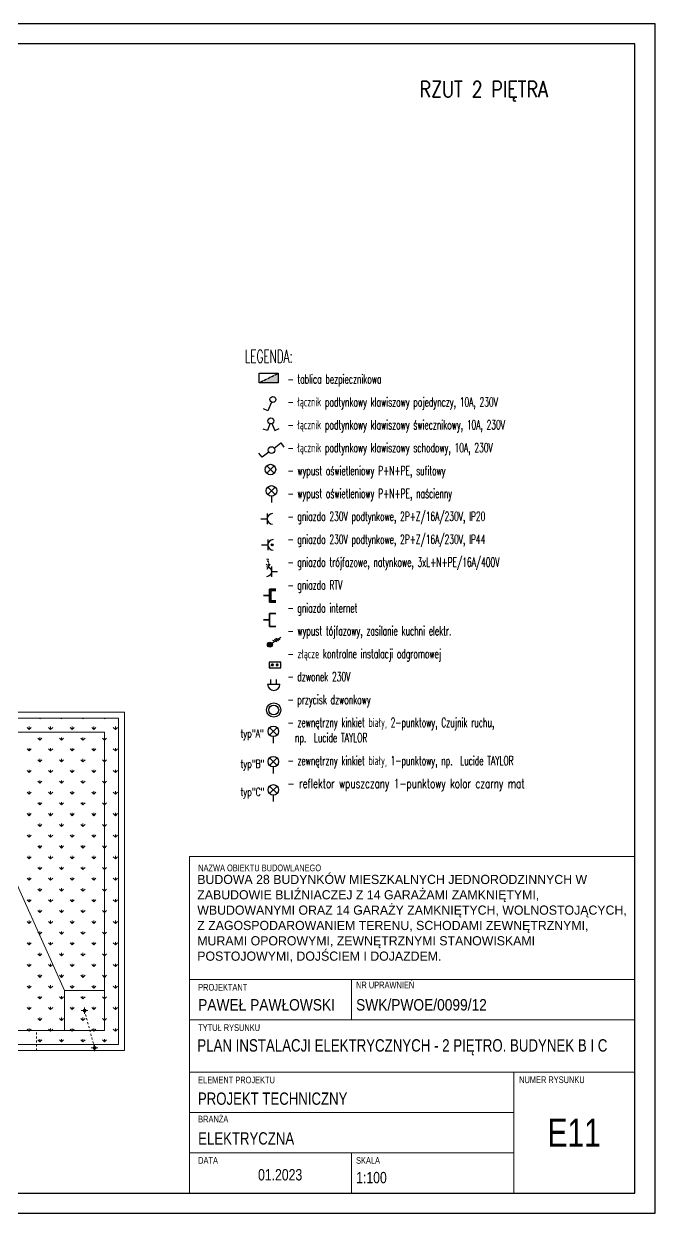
# Model space of a CAD drawing. Header units: millimetres. Extents: x 1780 to 154263, y -7240 to 17216.
# Drawn here: x 125754 to 127331, y 2437 to 5411 of the extents above; entities that cross this region are included whole.
import ezdxf

# ---------------------------------------------------------------- set-up
doc = ezdxf.new("R2010")
doc.units = ezdxf.units.MM
doc.linetypes.add('0.5_0.5', pattern=[1, 0.5, -0.5])
doc.linetypes.add('DASHED2', pattern=[0.375, 0.25, -0.125])
for name, color, linetype, lineweight in [('2d_SX_instalacje - kanalizacja opadowa', 130, 'Continuous', 5), ('2d_SX_szraf', 251, 'Continuous', 0), ('2d_SX_widok', 10, 'Continuous', 9)]:
    doc.layers.add(name, color=color, linetype=linetype, lineweight=lineweight)
doc.layers.add('2d_SX_rewizja 18 września', color=210, linetype='Continuous')
doc.layers.add('60 instalacje elektryka', color=10, linetype='Continuous')
doc.styles.add('OPIS', font='simplex.shx', dxfattribs={"width": 0.7, "height": 4})
doc.styles.add('ROMANS', font='romans.shx', dxfattribs={"height": 0.2})
doc.styles.add('superhelix', font='bahnschrift.ttf')

# ---------------------------------------------------------------- blocks, each defined once
blk = doc.blocks.new('2p bc')
at = {"layer": '2d_SX_instalacje - kanalizacja opadowa', "color": 8, "linetype": '0.5_0.5', "ltscale": 10}
for p, q in [((109708, 1352.7), (109733, 1259.4)), ((109588, 1252.7), (109588, 1297.7))]:
    blk.add_line(p, q, dxfattribs=at)
at = {"layer": '2d_SX_instalacje - kanalizacja opadowa', "color": 8}
for points in [[(109699.8, 1352.7), (109716.2, 1352.7)], [(109708, 1344.5), (109708, 1360.8)], [(109724.8, 1259.4), (109741.2, 1259.4)], [(109733, 1251.2), (109733, 1267.6)]]:
    blk.add_lwpolyline(points, dxfattribs=at)
for centre in [(109708, 1352.7), (109733, 1259.4)]:
    blk.add_circle(centre, 3.75, dxfattribs=at)
at = {"layer": '2d_SX_szraf', "color": 8, "linetype": 'Continuous'}
for p, q in [((109596.4, 2082.4), (109595.1, 2083.7)), ((109596.4, 2082.4), (109596.4, 2083.7)), ((109596.4, 2082.4), (109597.6, 2083.7)), ((109650.2, 2082.4), (109649, 2083.7)), ((109650.2, 2082.4), (109650.2, 2083.7)), ((109650.2, 2082.4), (109651.5, 2083.7)), ((109704.1, 2082.4), (109702.9, 2083.7)), ((109704.1, 2082.4), (109704.1, 2083.7)), ((109704.1, 2082.4), (109705.4, 2083.7)), ((109758, 2082.4), (109756.8, 2083.7)), ((109758, 2082.4), (109758, 2083.7)), ((109758, 2082.4), (109759.3, 2083.7)), ((109569.4, 2055.5), (109564.4, 2060.5)), ((109569.4, 2055.5), (109569.4, 2062.6)), ((109569.4, 2055.5), (109574.5, 2060.5)), ((109623.3, 2055.5), (109618.3, 2060.5)), ((109623.3, 2055.5), (109623.3, 2062.6)), ((109623.3, 2055.5), (109628.4, 2060.5)), ((109677.2, 2055.5), (109672.1, 2060.5)), ((109677.2, 2055.5), (109677.2, 2062.6)), ((109677.2, 2055.5), (109682.2, 2060.5)), ((109731.1, 2055.5), (109726, 2060.5)), ((109731.1, 2055.5), (109731.1, 2062.6)), ((109731.1, 2055.5), (109736.1, 2060.5)), ((109785, 2055.5), (109779.9, 2060.5)), ((109785, 2055.5), (109785, 2062.6)), ((109785, 2055.5), (109790, 2060.5)), ((109596.4, 2028.5), (109591.3, 2033.6)), ((109596.4, 2028.5), (109596.4, 2035.7)), ((109596.4, 2028.5), (109601.4, 2033.6)), ((109650.2, 2028.5), (109645.2, 2033.6)), ((109650.2, 2028.5), (109650.2, 2035.7)), ((109650.2, 2028.5), (109655.3, 2033.6)), ((109704.1, 2028.5), (109699.1, 2033.6)), ((109704.1, 2028.5), (109704.1, 2035.7)), ((109704.1, 2028.5), (109709.2, 2033.6)), ((109758, 2028.5), (109753, 2033.6)), ((109758, 2028.5), (109758, 2035.7)), ((109758, 2028.5), (109763.1, 2033.6)), ((109569.4, 2001.6), (109564.4, 2006.6)), ((109569.4, 2001.6), (109569.4, 2008.7)), ((109569.4, 2001.6), (109574.5, 2006.6)), ((109623.3, 2001.6), (109618.3, 2006.6)), ((109623.3, 2001.6), (109623.3, 2008.7)), ((109623.3, 2001.6), (109628.4, 2006.6)), ((109677.2, 2001.6), (109672.1, 2006.6)), ((109677.2, 2001.6), (109677.2, 2008.7)), ((109677.2, 2001.6), (109682.2, 2006.6)), ((109731.1, 2001.6), (109726, 2006.6)), ((109731.1, 2001.6), (109731.1, 2008.7)), ((109731.1, 2001.6), (109736.1, 2006.6)), ((109785, 2001.6), (109779.9, 2006.6)), ((109785, 2001.6), (109785, 2008.7)), ((109785, 2001.6), (109790, 2006.6)), ((109596.4, 1974.6), (109591.3, 1979.7)), ((109596.4, 1974.6), (109596.4, 1981.8)), ((109596.4, 1974.6), (109601.4, 1979.7)), ((109650.2, 1974.6), (109645.2, 1979.7)), ((109650.2, 1974.6), (109650.2, 1981.8)), ((109650.2, 1974.6), (109655.3, 1979.7)), ((109704.1, 1974.6), (109699.1, 1979.7)), ((109704.1, 1974.6), (109704.1, 1981.8)), ((109704.1, 1974.6), (109709.2, 1979.7)), ((109758, 1974.6), (109753, 1979.7)), ((109758, 1974.6), (109758, 1981.8)), ((109758, 1974.6), (109763.1, 1979.7)), ((109569.4, 1947.7), (109564.4, 1952.8)), ((109569.4, 1947.7), (109569.4, 1954.9)), ((109569.4, 1947.7), (109574.5, 1952.8)), ((109623.3, 1947.7), (109618.3, 1952.8)), ((109623.3, 1947.7), (109623.3, 1954.9)), ((109623.3, 1947.7), (109628.4, 1952.8)), ((109677.2, 1947.7), (109672.1, 1952.8)), ((109677.2, 1947.7), (109677.2, 1954.9)), ((109677.2, 1947.7), (109682.2, 1952.8)), ((109731.1, 1947.7), (109726, 1952.8)), ((109731.1, 1947.7), (109731.1, 1954.9)), ((109731.1, 1947.7), (109736.1, 1952.8)), ((109785, 1947.7), (109779.9, 1952.8)), ((109785, 1947.7), (109785, 1954.9)), ((109785, 1947.7), (109790, 1952.8)), ((109596.4, 1920.8), (109591.3, 1925.8)), ((109596.4, 1920.8), (109596.4, 1927.9)), ((109596.4, 1920.8), (109601.4, 1925.8)), ((109650.2, 1920.8), (109645.2, 1925.8)), ((109650.2, 1920.8), (109650.2, 1927.9)), ((109650.2, 1920.8), (109655.3, 1925.8)), ((109704.1, 1920.8), (109699.1, 1925.8)), ((109704.1, 1920.8), (109704.1, 1927.9)), ((109704.1, 1920.8), (109709.2, 1925.8)), ((109758, 1920.8), (109753, 1925.8)), ((109758, 1920.8), (109758, 1927.9)), ((109758, 1920.8), (109763.1, 1925.8)), ((109569.4, 1893.8), (109564.4, 1898.9)), ((109569.4, 1893.8), (109569.4, 1901)), ((109569.4, 1893.8), (109574.5, 1898.9)), ((109596.4, 1866.9), (109596.4, 1874)), ((109623.3, 1893.8), (109618.3, 1898.9)), ((109623.3, 1893.8), (109623.3, 1901)), ((109623.3, 1893.8), (109628.4, 1898.9)), ((109650.2, 1866.9), (109650.2, 1874)), ((109677.2, 1893.8), (109672.1, 1898.9)), ((109677.2, 1893.8), (109677.2, 1901)), ((109677.2, 1893.8), (109682.2, 1898.9)), ((109704.1, 1866.9), (109704.1, 1874)), ((109731.1, 1893.8), (109726, 1898.9)), ((109731.1, 1893.8), (109731.1, 1901)), ((109731.1, 1893.8), (109736.1, 1898.9)), ((109758, 1866.9), (109758, 1874)), ((109785, 1893.8), (109779.9, 1898.9)), ((109785, 1893.8), (109785, 1901)), ((109785, 1893.8), (109790, 1898.9)), ((109569.4, 1839.9), (109564.4, 1845)), ((109569.4, 1839.9), (109569.4, 1847.1)), ((109569.4, 1839.9), (109574.5, 1845)), ((109596.4, 1866.9), (109591.3, 1871.9)), ((109596.4, 1866.9), (109601.4, 1871.9)), ((109623.3, 1839.9), (109618.3, 1845)), ((109623.3, 1839.9), (109623.3, 1847.1)), ((109623.3, 1839.9), (109628.4, 1845)), ((109650.2, 1866.9), (109645.2, 1871.9)), ((109650.2, 1866.9), (109655.3, 1871.9)), ((109677.2, 1839.9), (109672.1, 1845)), ((109677.2, 1839.9), (109677.2, 1847.1)), ((109677.2, 1839.9), (109682.2, 1845)), ((109704.1, 1866.9), (109699.1, 1871.9)), ((109704.1, 1866.9), (109709.2, 1871.9)), ((109731.1, 1839.9), (109726, 1845)), ((109731.1, 1839.9), (109731.1, 1847.1)), ((109731.1, 1839.9), (109736.1, 1845)), ((109758, 1866.9), (109753, 1871.9)), ((109758, 1866.9), (109763.1, 1871.9)), ((109785, 1839.9), (109779.9, 1845)), ((109785, 1839.9), (109785, 1847.1)), ((109785, 1839.9), (109790, 1845)), ((109596.4, 1813), (109591.3, 1818.1)), ((109596.4, 1813), (109596.4, 1820.1)), ((109596.4, 1813), (109601.4, 1818.1)), ((109650.2, 1813), (109645.2, 1818.1)), ((109650.2, 1813), (109650.2, 1820.1)), ((109650.2, 1813), (109655.3, 1818.1)), ((109704.1, 1813), (109699.1, 1818.1)), ((109704.1, 1813), (109704.1, 1820.1)), ((109704.1, 1813), (109709.2, 1818.1)), ((109758, 1813), (109753, 1818.1)), ((109758, 1813), (109758, 1820.1)), ((109758, 1813), (109763.1, 1818.1)), ((109569.4, 1786.1), (109564.4, 1791.1)), ((109569.4, 1786.1), (109569.4, 1793.2)), ((109569.4, 1786.1), (109574.5, 1791.1)), ((109623.3, 1786.1), (109618.3, 1791.1)), ((109623.3, 1786.1), (109623.3, 1793.2)), ((109623.3, 1786.1), (109628.4, 1791.1)), ((109677.2, 1786.1), (109672.1, 1791.1)), ((109677.2, 1786.1), (109677.2, 1793.2)), ((109677.2, 1786.1), (109682.2, 1791.1)), ((109731.1, 1786.1), (109726, 1791.1)), ((109731.1, 1786.1), (109731.1, 1793.2)), ((109731.1, 1786.1), (109736.1, 1791.1)), ((109785, 1786.1), (109779.9, 1791.1)), ((109785, 1786.1), (109785, 1793.2)), ((109785, 1786.1), (109790, 1791.1)), ((109596.4, 1759.1), (109591.3, 1764.2)), ((109596.4, 1759.1), (109596.4, 1766.3)), ((109596.4, 1759.1), (109601.4, 1764.2)), ((109650.2, 1759.1), (109645.2, 1764.2)), ((109650.2, 1759.1), (109650.2, 1766.3)), ((109650.2, 1759.1), (109655.3, 1764.2)), ((109704.1, 1759.1), (109699.1, 1764.2)), ((109704.1, 1759.1), (109704.1, 1766.3)), ((109704.1, 1759.1), (109709.2, 1764.2)), ((109758, 1759.1), (109753, 1764.2)), ((109758, 1759.1), (109758, 1766.3)), ((109758, 1759.1), (109763.1, 1764.2)), ((109569.4, 1732.2), (109564.4, 1737.2)), ((109569.4, 1732.2), (109569.4, 1739.3)), ((109569.4, 1732.2), (109574.5, 1737.2)), ((109623.3, 1732.2), (109618.3, 1737.2)), ((109623.3, 1732.2), (109623.3, 1739.3)), ((109623.3, 1732.2), (109628.4, 1737.2)), ((109677.2, 1732.2), (109672.1, 1737.2)), ((109677.2, 1732.2), (109677.2, 1739.3)), ((109677.2, 1732.2), (109682.2, 1737.2)), ((109731.1, 1732.2), (109726, 1737.2)), ((109731.1, 1732.2), (109731.1, 1739.3)), ((109731.1, 1732.2), (109736.1, 1737.2)), ((109785, 1732.2), (109779.9, 1737.2)), ((109785, 1732.2), (109785, 1739.3)), ((109785, 1732.2), (109790, 1737.2)), ((109596.4, 1705.2), (109591.3, 1710.3)), ((109596.4, 1705.2), (109596.4, 1712.4)), ((109596.4, 1705.2), (109601.4, 1710.3)), ((109650.2, 1705.2), (109645.2, 1710.3)), ((109650.2, 1705.2), (109650.2, 1712.4)), ((109650.2, 1705.2), (109655.3, 1710.3)), ((109704.1, 1705.2), (109699.1, 1710.3)), ((109704.1, 1705.2), (109704.1, 1712.4)), ((109704.1, 1705.2), (109709.2, 1710.3)), ((109758, 1705.2), (109753, 1710.3)), ((109758, 1705.2), (109758, 1712.4)), ((109758, 1705.2), (109763.1, 1710.3)), ((109569.4, 1678.3), (109564.4, 1683.4)), ((109569.4, 1678.3), (109569.4, 1685.4)), ((109569.4, 1678.3), (109574.5, 1683.4)), ((109623.3, 1678.3), (109618.3, 1683.4)), ((109623.3, 1678.3), (109623.3, 1685.4)), ((109623.3, 1678.3), (109628.4, 1683.4)), ((109677.2, 1678.3), (109672.1, 1683.4)), ((109677.2, 1678.3), (109677.2, 1685.4)), ((109677.2, 1678.3), (109682.2, 1683.4)), ((109731.1, 1678.3), (109726, 1683.4)), ((109731.1, 1678.3), (109731.1, 1685.4)), ((109731.1, 1678.3), (109736.1, 1683.4)), ((109785, 1678.3), (109779.9, 1683.4)), ((109785, 1678.3), (109785, 1685.4)), ((109785, 1678.3), (109790, 1683.4)), ((109596.4, 1651.4), (109591.3, 1656.4)), ((109596.4, 1651.4), (109596.4, 1658.5)), ((109596.4, 1651.4), (109601.4, 1656.4)), ((109650.2, 1651.4), (109645.2, 1656.4)), ((109650.2, 1651.4), (109650.2, 1658.5)), ((109650.2, 1651.4), (109655.3, 1656.4)), ((109704.1, 1651.4), (109699.1, 1656.4)), ((109704.1, 1651.4), (109704.1, 1658.5)), ((109704.1, 1651.4), (109709.2, 1656.4)), ((109758, 1651.4), (109753, 1656.4)), ((109758, 1651.4), (109758, 1658.5)), ((109758, 1651.4), (109763.1, 1656.4)), ((109569.4, 1624.4), (109564.4, 1629.5)), ((109569.4, 1624.4), (109569.4, 1631.6)), ((109569.4, 1624.4), (109574.5, 1629.5)), ((109623.3, 1624.4), (109618.3, 1629.5)), ((109623.3, 1624.4), (109623.3, 1631.6)), ((109623.3, 1624.4), (109628.4, 1629.5)), ((109677.2, 1624.4), (109672.1, 1629.5)), ((109677.2, 1624.4), (109677.2, 1631.6)), ((109677.2, 1624.4), (109682.2, 1629.5)), ((109731.1, 1624.4), (109726, 1629.5)), ((109731.1, 1624.4), (109731.1, 1631.6)), ((109731.1, 1624.4), (109736.1, 1629.5)), ((109785, 1624.4), (109779.9, 1629.5)), ((109785, 1624.4), (109785, 1631.6)), ((109785, 1624.4), (109790, 1629.5)), ((109569.4, 1570.5), (109569.4, 1577.7)), ((109596.4, 1597.5), (109591.3, 1602.5)), ((109596.4, 1597.5), (109596.4, 1604.6)), ((109596.4, 1597.5), (109601.4, 1602.5)), ((109623.3, 1570.5), (109623.3, 1577.7)), ((109650.2, 1597.5), (109645.2, 1602.5)), ((109650.2, 1597.5), (109650.2, 1604.6)), ((109650.2, 1597.5), (109655.3, 1602.5)), ((109677.2, 1570.5), (109677.2, 1577.7)), ((109704.1, 1597.5), (109699.1, 1602.5)), ((109704.1, 1597.5), (109704.1, 1604.6)), ((109704.1, 1597.5), (109709.2, 1602.5)), ((109731.1, 1570.5), (109731.1, 1577.7)), ((109758, 1597.5), (109753, 1602.5)), ((109758, 1597.5), (109758, 1604.6)), ((109758, 1597.5), (109763.1, 1602.5)), ((109785, 1570.5), (109785, 1577.7)), ((109569.4, 1570.5), (109564.4, 1575.6)), ((109569.4, 1570.5), (109574.5, 1575.6)), ((109596.4, 1543.6), (109591.3, 1548.6)), ((109596.4, 1543.6), (109596.4, 1550.7)), ((109596.4, 1543.6), (109601.4, 1548.6)), ((109623.3, 1570.5), (109618.3, 1575.6)), ((109623.3, 1570.5), (109628.4, 1575.6)), ((109650.2, 1543.6), (109645.2, 1548.6)), ((109650.2, 1543.6), (109650.2, 1550.7)), ((109650.2, 1543.6), (109655.3, 1548.6)), ((109677.2, 1570.5), (109672.1, 1575.6)), ((109677.2, 1570.5), (109682.2, 1575.6)), ((109704.1, 1543.6), (109699.1, 1548.6)), ((109704.1, 1543.6), (109704.1, 1550.7)), ((109704.1, 1543.6), (109709.2, 1548.6)), ((109731.1, 1570.5), (109726, 1575.6)), ((109731.1, 1570.5), (109736.1, 1575.6)), ((109758, 1543.6), (109753, 1548.6)), ((109758, 1543.6), (109758, 1550.7)), ((109758, 1543.6), (109763.1, 1548.6)), ((109785, 1570.5), (109779.9, 1575.6)), ((109785, 1570.5), (109790, 1575.6)), ((109569.4, 1516.7), (109564.4, 1521.7)), ((109569.4, 1516.7), (109569.4, 1523.8)), ((109569.4, 1516.7), (109574.5, 1521.7)), ((109623.3, 1516.7), (109618.3, 1521.7)), ((109623.3, 1516.7), (109623.3, 1523.8)), ((109623.3, 1516.7), (109628.4, 1521.7)), ((109677.2, 1516.7), (109672.1, 1521.7)), ((109677.2, 1516.7), (109677.2, 1523.8)), ((109677.2, 1516.7), (109682.2, 1521.7)), ((109731.1, 1516.7), (109726, 1521.7)), ((109731.1, 1516.7), (109731.1, 1523.8)), ((109731.1, 1516.7), (109736.1, 1521.7)), ((109785, 1516.7), (109779.9, 1521.7)), ((109785, 1516.7), (109785, 1523.8)), ((109785, 1516.7), (109790, 1521.7)), ((109596.4, 1489.7), (109591.3, 1494.8)), ((109596.4, 1489.7), (109596.4, 1496.9)), ((109596.4, 1489.7), (109601.4, 1494.8)), ((109650.2, 1489.7), (109645.2, 1494.8)), ((109650.2, 1489.7), (109650.2, 1496.9)), ((109650.2, 1489.7), (109655.3, 1494.8)), ((109704.1, 1489.7), (109699.1, 1494.8)), ((109704.1, 1489.7), (109704.1, 1496.9)), ((109704.1, 1489.7), (109709.2, 1494.8)), ((109758, 1489.7), (109753, 1494.8)), ((109758, 1489.7), (109758, 1496.9)), ((109758, 1489.7), (109763.1, 1494.8)), ((109569.4, 1462.8), (109564.4, 1467.8)), ((109569.4, 1462.8), (109569.4, 1469.9)), ((109569.4, 1462.8), (109574.5, 1467.8)), ((109623.3, 1462.8), (109618.3, 1467.8)), ((109623.3, 1462.8), (109623.3, 1469.9)), ((109623.3, 1462.8), (109628.4, 1467.8)), ((109677.2, 1462.8), (109672.1, 1467.8)), ((109677.2, 1462.8), (109677.2, 1469.9)), ((109677.2, 1462.8), (109682.2, 1467.8)), ((109731.1, 1462.8), (109726, 1467.8)), ((109731.1, 1462.8), (109731.1, 1469.9)), ((109731.1, 1462.8), (109736.1, 1467.8)), ((109785, 1462.8), (109779.9, 1467.8)), ((109785, 1462.8), (109785, 1469.9)), ((109785, 1462.8), (109790, 1467.8)), ((109596.4, 1435.8), (109591.3, 1440.9)), ((109596.4, 1435.8), (109596.4, 1443)), ((109596.4, 1435.8), (109601.4, 1440.9)), ((109650.2, 1435.8), (109645.2, 1440.9)), ((109650.2, 1435.8), (109650.2, 1443)), ((109650.2, 1435.8), (109655.3, 1440.9)), ((109704.1, 1435.8), (109699.1, 1440.9)), ((109704.1, 1435.8), (109704.1, 1443)), ((109704.1, 1435.8), (109709.2, 1440.9)), ((109758, 1435.8), (109753, 1440.9)), ((109758, 1435.8), (109758, 1443)), ((109758, 1435.8), (109763.1, 1440.9)), ((109569.4, 1408.9), (109564.4, 1413.9)), ((109569.4, 1408.9), (109569.4, 1416)), ((109569.4, 1408.9), (109574.5, 1413.9)), ((109623.3, 1408.9), (109618.3, 1413.9)), ((109623.3, 1408.9), (109623.3, 1416)), ((109623.3, 1408.9), (109628.4, 1413.9)), ((109677.2, 1408.9), (109672.1, 1413.9)), ((109677.2, 1408.9), (109677.2, 1416)), ((109677.2, 1408.9), (109682.2, 1413.9)), ((109731.1, 1408.9), (109726, 1413.9)), ((109731.1, 1408.9), (109731.1, 1416)), ((109731.1, 1408.9), (109736.1, 1413.9)), ((109785, 1408.9), (109779.9, 1413.9)), ((109785, 1408.9), (109785, 1416)), ((109785, 1408.9), (109790, 1413.9)), ((109596.4, 1382), (109591.3, 1387)), ((109596.4, 1382), (109596.4, 1389.1)), ((109596.4, 1382), (109601.4, 1387)), ((109650.2, 1382), (109645.2, 1387)), ((109650.2, 1382), (109650.2, 1389.1)), ((109650.2, 1382), (109655.3, 1387)), ((109704.1, 1382), (109699.1, 1387)), ((109704.1, 1382), (109704.1, 1389.1)), ((109704.1, 1382), (109709.2, 1387)), ((109758, 1382), (109753, 1387)), ((109758, 1382), (109758, 1389.1)), ((109758, 1382), (109763.1, 1387)), ((109569.4, 1355), (109564.4, 1360.1)), ((109569.4, 1355), (109569.4, 1362.2)), ((109569.4, 1355), (109574.5, 1360.1)), ((109623.3, 1355), (109618.3, 1360.1)), ((109623.3, 1355), (109623.3, 1362.2)), ((109623.3, 1355), (109628.4, 1360.1)), ((109677.2, 1355), (109672.1, 1360.1)), ((109677.2, 1355), (109677.2, 1362.2)), ((109677.2, 1355), (109682.2, 1360.1)), ((109731.1, 1355), (109726, 1360.1)), ((109731.1, 1355), (109731.1, 1362.2)), ((109731.1, 1355), (109736.1, 1360.1)), ((109785, 1355), (109779.9, 1360.1)), ((109785, 1355), (109785, 1362.2)), ((109785, 1355), (109790, 1360.1)), ((109569.4, 1301.1), (109569.4, 1308.3)), ((109596.4, 1328.1), (109591.3, 1333.1)), ((109596.4, 1328.1), (109596.4, 1335.2)), ((109596.4, 1328.1), (109601.4, 1333.1)), ((109623.3, 1301.1), (109623.3, 1308.3)), ((109650.2, 1328.1), (109645.2, 1333.1)), ((109650.2, 1328.1), (109650.2, 1335.2)), ((109650.2, 1328.1), (109655.3, 1333.1)), ((109677.2, 1301.1), (109677.2, 1308.3)), ((109704.1, 1328.1), (109699.1, 1333.1)), ((109704.1, 1328.1), (109704.1, 1335.2)), ((109704.1, 1328.1), (109709.2, 1333.1)), ((109731.1, 1301.1), (109731.1, 1308.3)), ((109758, 1328.1), (109753, 1333.1)), ((109758, 1328.1), (109758, 1335.2)), ((109758, 1328.1), (109763.1, 1333.1)), ((109785, 1301.1), (109785, 1308.3)), ((109569.4, 1301.1), (109564.4, 1306.2)), ((109569.4, 1301.1), (109574.5, 1306.2)), ((109596.4, 1274.2), (109591.3, 1279.2)), ((109596.4, 1274.2), (109596.4, 1281.3)), ((109596.4, 1274.2), (109601.4, 1279.2)), ((109623.3, 1301.1), (109618.3, 1306.2)), ((109623.3, 1301.1), (109628.4, 1306.2)), ((109650.2, 1274.2), (109645.2, 1279.2)), ((109650.2, 1274.2), (109650.2, 1281.3)), ((109650.2, 1274.2), (109655.3, 1279.2)), ((109677.2, 1301.1), (109672.1, 1306.2)), ((109677.2, 1301.1), (109682.2, 1306.2)), ((109704.1, 1274.2), (109699.1, 1279.2)), ((109704.1, 1274.2), (109704.1, 1281.3)), ((109704.1, 1274.2), (109709.2, 1279.2)), ((109731.1, 1301.1), (109726, 1306.2)), ((109731.1, 1301.1), (109736.1, 1306.2)), ((109758, 1274.2), (109753, 1279.2)), ((109758, 1274.2), (109758, 1281.3)), ((109758, 1274.2), (109763.1, 1279.2)), ((109785, 1301.1), (109779.9, 1306.2)), ((109785, 1301.1), (109790, 1306.2))]:
    blk.add_line(p, q, dxfattribs=at)
at = {"layer": '2d_SX_szraf', "color": 8}
for p, q in [((109368, 2048.7), (109658, 1402.7)), ((109758, 2048.7), (109368, 2048.7)), ((109758, 1302.7), (109758, 2048.7)), ((109758, 1402.7), (109658, 1402.7)), ((109658, 1402.7), (109658, 1302.7)), ((109758, 1302.7), (109758, 1402.7)), ((109368, 1302.7), (109758, 1302.7)), ((109658, 1302.7), (109758, 1302.7))]:
    blk.add_line(p, q, dxfattribs=at)
at = {"layer": '2d_SX_widok', "color": 8, "ltscale": 0.5}
for p, q in [((109808, 2098.7), (108522.5, 2098.7)), ((109368, 2083.7), (109793, 2083.7)), ((109793, 2083.7), (109793, 1267.7)), ((109808, 1252.7), (109808, 2098.7)), ((108521.9, 1252.7), (109808, 1252.7)), ((109793, 1267.7), (109368, 1267.7))]:
    blk.add_line(p, q, dxfattribs=at)
blk = doc.blocks.new('11')
at = {"layer": '60 instalacje elektryka', "lineweight": -3}
for p, q in [((5937.3, 6405.3), (5969.2, 6405.3)), ((5969.2, 6431.9), (5969.2, 6378.7))]:
    blk.add_line(p, q, dxfattribs=at)
blk.add_arc((5995.8, 6405.3), 26.6, 90.00497, 269.99503, dxfattribs=at)
blk = doc.blocks.new('jednobiegunowy')
at = {"layer": '60 instalacje elektryka'}
for p, q in [((2190.6, 2793.4), (2200, 2802.8)), ((2200, 2802.8), (2204.9, 2798))]:
    blk.add_line(p, q, dxfattribs=at)
blk.add_circle((2187.5, 2790.4), 4.3, dxfattribs=at)
blk = doc.blocks.new('lampa1')
at = {"layer": '60 instalacje elektryka', "lineweight": 30}
for p, q in [((2045.4, 2946.7), (2067.7, 2924.4)), ((2067.7, 2946.7), (2045.4, 2924.4))]:
    blk.add_line(p, q, dxfattribs=at)
blk.add_circle((2056.6, 2935.6), 15.8, dxfattribs=at)
blk = doc.blocks.new('wyl jednbieg')
at = {"layer": '60 instalacje elektryka', "lineweight": 30}
for p, q in [((2059.8, 3882.8), (2066.3, 3897.4)), ((2066.3, 3897.4), (2075.7, 3893.3))]:
    blk.add_line(p, q, dxfattribs=at)
blk.add_circle((2057.2, 3876.9), 6.45, dxfattribs=at)
blk = doc.blocks.new('schodowy')
blk.add_blockref('wyl jednbieg', (82.3, 4.2))
at = {"rotation": 180}
blk.add_blockref('wyl jednbieg', (4196.7, 7758), dxfattribs=at)
blk = doc.blocks.new('dzwonek')
at = {"layer": '60 instalacje elektryka', "lineweight": 30}
for p, q in [((45521.5, 32173.7), (45521.5, 32180.6)), ((45529.6, 32173.7), (45529.6, 32180.6)), ((45516.7, 32173.7), (45534.4, 32173.7))]:
    blk.add_line(p, q, dxfattribs=at)
blk.add_arc((45525.6, 32173.7), 8.85, 180, 0, dxfattribs=at)
blk = doc.blocks.new('wypust 3f')
at = {"layer": '60 instalacje elektryka', "linetype": 'ByBlock'}
h = blk.add_hatch(color=256, dxfattribs=at)
h.dxf.hatch_style = 1
edge = h.paths.add_edge_path()
edge.add_arc((7494504.5, 5568590.2), 2.78, 0, 360)
at = {"layer": '60 instalacje elektryka', "linetype": 'ByBlock', "lineweight": 30}
for p, q in [((7494492.1, 5568582.6), (7494504.5, 5568590.2)), ((7494492.7, 5568585.3), (7494497.5, 5568583.6)), ((7494494.4, 5568586.4), (7494499.3, 5568584.7)), ((7494496.2, 5568587.5), (7494501, 5568585.7))]:
    blk.add_line(p, q, dxfattribs=at)
blk.add_circle((7494504.5, 5568590.2), 2.78, dxfattribs=at)
blk = doc.blocks.new('swiecznikowy')
at = {"layer": '60 instalacje elektryka', "lineweight": 30}
for p, q in [((2664.2, 2089), (2665.4, 2098)), ((2678.2, 2087), (2664.2, 2089)), ((2679.1, 2083.1), (2667.3, 2075.4)), ((2667.3, 2075.4), (2672.2, 2067.8))]:
    blk.add_line(p, q, dxfattribs=at)
blk.add_circle((2683.8, 2086.2), 5.68, dxfattribs=at)
blk.add_circle((2683.8, 2086.2), 5.68, dxfattribs=at)
blk = doc.blocks.new('RTV')
at = {"layer": '60 instalacje elektryka', "lineweight": 35}
for p, q in [((3030.9, 2534.7), (3019.1, 2534.7)), ((3028.4, 2532.4), (3019.1, 2532.4)), ((3028.4, 2532.4), (3028.4, 2513.6)), ((3030.9, 2534.7), (3030.9, 2511.2)), ((3030.9, 2523), (3041.8, 2523)), ((3028.4, 2513.6), (3019.1, 2513.6)), ((3030.9, 2511.2), (3019.1, 2511.2))]:
    blk.add_line(p, q, dxfattribs=at)
blk = doc.blocks.new('RJ')
at = {"layer": '60 instalacje elektryka', "lineweight": 35}
for p, q in [((3030.9, 2559.6), (3019.1, 2559.6)), ((3030.9, 2559.6), (3030.9, 2536.1)), ((3030.9, 2547.9), (3041.8, 2547.9)), ((3030.9, 2536.1), (3019.1, 2536.1))]:
    blk.add_line(p, q, dxfattribs=at)
blk = doc.blocks.new('TB1')
at = {"linetype": 'DASHED2'}
blk.add_hatch(color=1, dxfattribs=at).paths.add_polyline_path([(2274.4, 2644.8), (2237.7, 2626.7), (2237.7, 2644.8)])
at = {"color": 1, "linetype": 'DASHED2'}
for p, q in [((2237.7, 2626.7), (2237.7, 2644.8)), ((2237.7, 2644.8), (2274.4, 2644.8)), ((2274.4, 2644.8), (2237.7, 2626.7))]:
    blk.add_line(p, q, dxfattribs=at)
at = {"color": 1}
blk.add_lwpolyline([(2237.7, 2644.8), (2274.4, 2644.8), (2274.4, 2626.7), (2237.7, 2626.7)], close=True, dxfattribs=at)

msp = doc.modelspace()

# ---------------------------------------------------------------- hatches: boundary and pattern name
at = {"layer": '60 instalacje elektryka'}
h = msp.add_hatch(color=256, dxfattribs=at)
h.dxf.hatch_style = 1
edge = h.paths.add_edge_path()
edge.add_arc((126374.4, 4108), 2.48, 0, 360)

# ---------------------------------------------------------------- linework, layer by layer
at = {"layer": '60 instalacje elektryka', "lineweight": 30}
for p, q in [((126372.5, 4229.9), (126372.5, 4213.7)), ((126377.1, 3628.8), (126377.1, 3612.6)), ((126377.1, 3553.1), (126377.1, 3536.8)), ((126377.1, 3482.4), (126377.1, 3466.2))]:
    msp.add_line(p, q, dxfattribs=at)
at = {"layer": '60 instalacje elektryka'}
msp.add_line((126361.3, 4047.6), (126369.6, 4060.4), dxfattribs=at)
for points in [[(127331.3, 5410.6), (123126.7, 5410.6), (123126.7, 2437.4), (127331.3, 2437.4)], [(123218.2, 2487.4), (127280.1, 2487.4), (127280.1, 5360.6), (123218.2, 5360.6)], [(126395.5, 3815.1), (126366.8, 3815), (126366.8, 3800.6), (126395.6, 3800.7)], [(126395.9, 3815.2), (126367.1, 3815), (126367.2, 3800.6), (126395.9, 3800.7)]]:
    msp.add_lwpolyline(points, close=True, dxfattribs=at)
at = {"layer": '60 instalacje elektryka', "lineweight": 30, "const_width": 3.7}
for points in [[(126374.5, 3806.2, -1), (126374.5, 3809.9, -1)], [(126374.9, 3806.2, -1), (126374.9, 3810, -1)], [(126386.6, 3806.2, -1), (126386.6, 3809.9, -1)]]:
    msp.add_lwpolyline(points, format="xyb", close=True, dxfattribs=at)
at = {"layer": '60 instalacje elektryka', "lineweight": 20, "ltscale": 20}
msp.add_lwpolyline([(127280.1, 2487.4), (126167.4, 2487.4), (126167.4, 3329.3), (127280.1, 3329.3)], close=True, dxfattribs=at)
for points in [[(126167.4, 3021.4), (127280.1, 3021.4)], [(126572.6, 2920.6), (126572.6, 3021.4)], [(126167.4, 2920.6), (127280.1, 2920.6)], [(126167.4, 2789.8), (127280.1, 2789.8)], [(126977.7, 2487.4), (126977.7, 2789.8)], [(126167.4, 2689), (126977.7, 2689)], [(126167.4, 2588.2), (126977.7, 2588.2)], [(126572.6, 2487.4), (126572.6, 2588.2)], [(126167.4, 2487.4), (127280.1, 2487.4)]]:
    msp.add_lwpolyline(points, dxfattribs=at)
at = {"layer": '60 instalacje elektryka'}
msp.add_circle((126374.4, 4108), 2.48, dxfattribs=at)
at = {"layer": '60 instalacje elektryka', "lineweight": 30}
for radius in [17.7, 12.4]:
    msp.add_circle((126378.1, 3695.3), radius, dxfattribs=at)
at = {"layer": '60 instalacje elektryka', "lineweight": 20, "ltscale": 20}
msp.add_point((126977.7, 2689), dxfattribs=at)

# ---------------------------------------------------------------- block references
for name, p, xscale, yscale, zscale, rotation in [('TB1', (129290.8, 7942.8), 1.296645068759041, 1.296645068759041, 1.296645068759041, 179.9999999999999), ('swiecznikowy', (128361.3, 487.7), 1.296, 1.296, 1.296, 78.99994544918933), ('schodowy', (131200.9, 7477.7), 1.2987230256, 1.2987230256, 1.2987230256, 151.8417335062657), ('RTV', (130515.6, 7434.1), 1.368576, 1.368576, 1.368576, 180), ('RJ', (130515.6, 7407.4), 1.368576, 1.368576, 1.368576, 180)]:
    msp.add_blockref(name, p, dxfattribs=dict(xscale=xscale, yscale=yscale, zscale=zscale, rotation=rotation))
at = {"xscale": 0.8311827363840003, "yscale": 0.8311827363840003, "zscale": 0.8311827363840003}
for p in [(124660.5, 1856.3), (124663.1, 1803), (124667.7, 1201.9), (124667.7, 1126.2), (124667.7, 1055.5)]:
    msp.add_blockref('lampa1', p, dxfattribs=at)
at = {"layer": '2d_SX_rewizja 18 września'}
msp.add_blockref('2p bc', (16197.4, 1591.2), dxfattribs=at)
at = {"layer": '60 instalacje elektryka', "xscale": 1.745483746406403, "yscale": 1.745483746406403, "zscale": 1.745483746406403, "rotation": 201.3064309500116}
msp.add_blockref('jednobiegunowy', (128163.5, 10396.6), dxfattribs=at)
at = {"layer": '60 instalacje elektryka', "lineweight": -3}
for p, xscale, yscale, zscale in [((123392.4, 986.6), 0.497462867725824, 0.497462867725824, 0.497462867725824), ((123394, 921.6), 0.497462867725824, 0.497462867725824, 0.497462867725824), ((129193.5, 1014), -0.4725897243395328, 0.4725897243395328, 0.4725897243395328)]:
    msp.add_blockref('11', p, dxfattribs=dict(at, xscale=xscale, yscale=yscale, zscale=zscale))
at = {"layer": '60 instalacje elektryka', "linetype": 'ByBlock', "xscale": 2.246400000000001, "yscale": 2.246400000000001, "zscale": 2.246400000000001, "rotation": 182.467504057787}
msp.add_blockref('wypust 3f', (16407854.4, 13226362.4), dxfattribs=at)
at = {"layer": '60 instalacje elektryka', "xscale": 1.728, "yscale": 1.728, "zscale": 1.728}
msp.add_blockref('dzwonek', (47709.9, -51836.7), dxfattribs=at)

# ---------------------------------------------------------------- texts
at = {"layer": '60 instalacje elektryka', "insert": (126742.4, 5266.9), "char_height": 40, "width": 371.81, "attachment_point": 1, "rotation": 360, "style": 'ROMANS'}
msp.add_mtext('{\\W0.8;RZUT 2 PIĘTRA}', dxfattribs=at)
at = {"layer": '60 instalacje elektryka', "color": 7, "lineweight": -3, "attachment_point": 1, "style": 'OPIS'}
for s, insert, char_height, width in [('{\\W0.6;\\C256;LEGENDA:}', (126305.6, 4595.2), 31.788, 158.699), ('\\pxsm1.5;{\\W0.6;\\C256;- tablica bezpiecznikowa\\P- łącznik podtynkowy klawiszowy pojedynczy, 10A, 230V \\P- łącznik podtynkowy klawiszowy świecznikowy, 10A, 230V \\P- łącznik podtynkowy klawiszowy schodowy, 10A, 230V\\P- wypust oświetleniowy P+N+PE, sufitowy\\P- wypust oświetleniowy P+N+PE, naścienny\\P- gniazdo 230V podtynkowe, 2P+Z/16A/230V, IP20\\P- gniazdo 230V podtynkowe, 2P+Z/16A/230V, IP44\\P- gniazdo trójfazowe, natynkowe, 3xL+N+PE/16A/400V\\P- gniazdo RTV\\P- gniazdo internet\\P- wypust tójfazowy, zasilanie kuchni elektr.\\P- złącze kontrolne instalacji odgromowej\\P- dzwonek 230V\\P- przycisk dzwonkowy\\P\\psm1;- zewnętrzny kinkiet biały, 2-punktowy, Czujnik ruchu, \\P\\psm1.5;  np.  Lucide TAYLOR\\P- zewnętrzny kinkiet biały, 1-punktowy, np.  Lucide TAYLOR\\P\\W0.7;- reflektor wpuszczany 1-punktowy kolor czarny mat}', (126412.5, 4534.1), 22.887, 692.398)]:
    msp.add_mtext(s, dxfattribs=dict(at, insert=insert, char_height=char_height, width=width))
at = {"layer": '60 instalacje elektryka', "color": 7, "lineweight": 30, "insert": (126357.9, 4072.3), "char_height": 15, "width": 39.095, "attachment_point": 1, "style": 'OPIS'}
msp.add_mtext('\\pxql;{\\W0.6;\\C256;3}', dxfattribs=at)
at = {"layer": '60 instalacje elektryka', "lineweight": 15, "char_height": 20, "attachment_point": 1, "style": 'OPIS'}
for s, insert, width in [('\\pxql;typ"A"', (126295.1, 3646.9), 60), ('\\pxql;typ"B"', (126295.1, 3571.1), 60), ('\\pxql;typ"C"', (126295.1, 3500.5), 66.667)]:
    msp.add_mtext(s, dxfattribs=dict(at, insert=insert, width=width))
at = {"layer": '60 instalacje elektryka', "lineweight": 20, "ltscale": 20, "style": 'superhelix'}
for s, insert, char_height, width, attachment_point in [('{\\W0.8;NAZWA OBIEKTU BUDOWLANEGO}', (126189.3, 3309), 16.8, 327.68, 1), ('BUDOWA 28 BUDYNKÓW MIESZKALNYCH JEDNORODZINNYCH W ZABUDOWIE BLIŹNIACZEJ Z 14 GARAŻAMI ZAMKNIĘTYMI, WBUDOWANYMI ORAZ 14 GARAŻY ZAMKNIĘTYCH, WOLNOSTOJĄCYCH, Z ZAGOSPODAROWANIEM TERENU, SCHODAMI ZEWNĘTRZNYMI, MURAMI OPOROWYMI, ZEWNĘTRZNYMI STANOWISKAMI POSTOJOWYMI, DOJŚCIEM I DOJAZDEM.', (126187.1, 3283.2), 23, 1081.986, 1), ('{\\W0.8;PROJEKTANT}', (126189.3, 3010.5), 16.8, 1146.337, 1), ('{\\W0.8;NR UPRAWNIEŃ}', (126583.8, 3016.3), 16.8, 155.52, 1), ('{\\W0.9;SWK/PWOE/0099/12}', (126583.9, 2972.6), 28.56, 362.304, 1), ('{\\W0.9;PAWEŁ PAWŁOWSKI}', (126189.3, 2972.6), 28.56, 374.32, 1), ('{\\W0.8;TYTUŁ RYSUNKU}', (126189.3, 2909.7), 16.8, 167.68, 1), ('{\\W0.8;PLAN INSTALACJI ELEKTRYCZNYCH - 2 PIĘTRO. BUDYNEK B I C}', (126187.2, 2872.4), 31, 1068.514, 1), ('{\\W0.8;ELEMENT PROJEKTU  }', (126189.3, 2778.9), 16.8, 1146.337, 1), ('{\\W0.8;NUMER RYSUNKU}', (126991.2, 2779.4), 16.8, 176, 1), ('{\\W0.8;PROJEKT TECHNICZNY}', (126188.7, 2739.2), 30.8, 437.653, 1), ('{\\W0.8;BRANŻA } ', (126189.3, 2681.1), 16.8, 1146.337, 1), ('\\pxqc;{\\W0.8;E11}', (127128.9, 2638.6), 70, 122.667, 5), ('{\\W0.8;ELEKTRYCZNA}', (126189.3, 2639.8), 30.8, 258.133, 1), ('{\\W0.8;DATA}', (126189.3, 2577.8), 16.8, 53.12, 1), ('{\\W0.8;SKALA}', (126583.8, 2577.8), 16.8, 65.28, 1), ('{\\W0.8;01.2023}', (126338.9, 2547.8), 28.56, 137.088, 1), ('{\\W0.8;1:100}', (126584.1, 2540.7), 28.56, 94.656, 1)]:
    msp.add_mtext(s, dxfattribs=dict(at, insert=insert, char_height=char_height, width=width, attachment_point=attachment_point))

doc.saveas('drawing.dxf')
